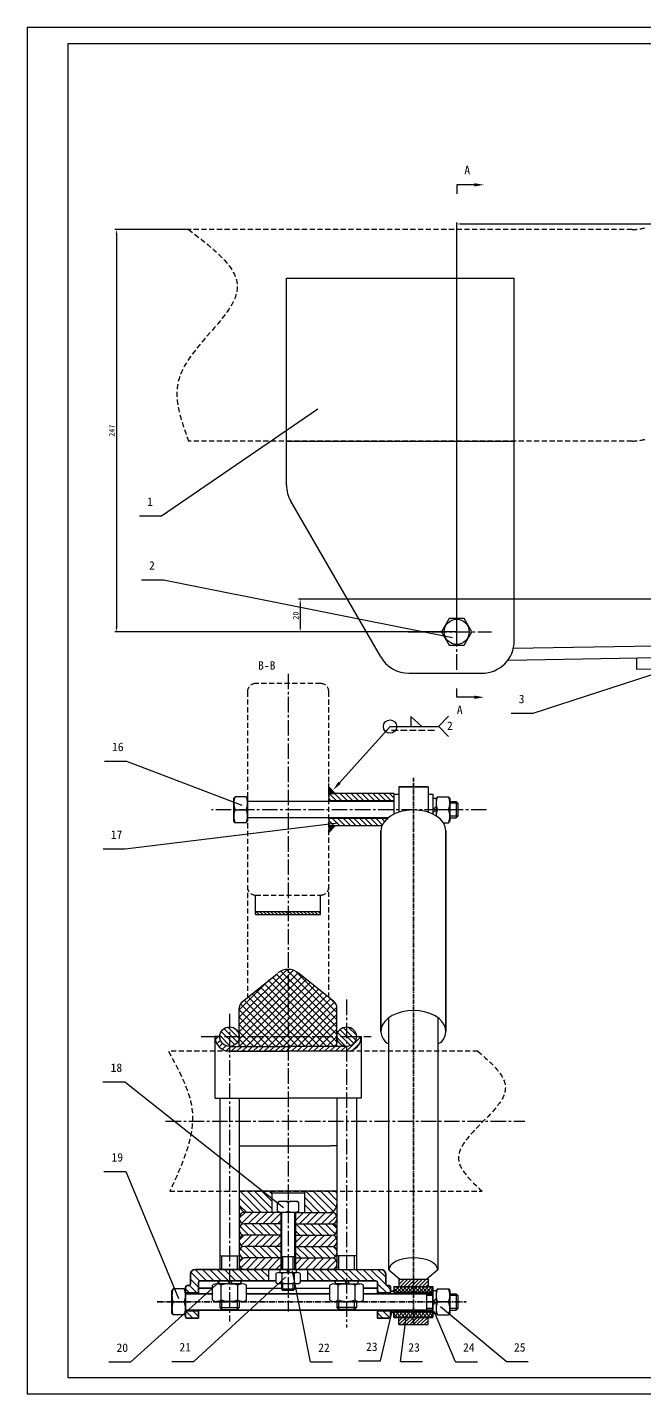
# Model space of a CAD drawing. Header units: millimetres. Extents: x -4667 to 8941, y -1665 to 5310.
# Drawn here: x -2285 to -1904, y 4209 to 5050 of the extents above; entities that cross this region are included whole.
import ezdxf

# ---------------------------------------------------------------- set-up
doc = ezdxf.new("R2010")
doc.units = ezdxf.units.MM
doc.linetypes.add('CENTER2', pattern=[28.575, 19.05, -3.175, 3.175, -3.175])
doc.linetypes.add('DASHED2', pattern=[9.525, 6.35, -3.175])
for name, color, linetype in [('尺寸', 4, 'CONTINUOUS'), ('点划线', 6, 'CENTER2'), ('细实线', 3, 'CONTINUOUS'), ('虚线', 4, 'DASHED2')]:
    doc.layers.add(name, color=color, linetype=linetype)
doc.layers.add('粗实线', color=2, linetype='CONTINUOUS', lineweight=30)
doc.styles.get("Standard").update_dxf_attribs({"font": '', "height": 3.5})
doc.styles.get('Standard').set_extended_font_data('SimSun')
doc.dimstyles.new('无偏差$0', dxfattribs={"dimtxt": 3.5, "dimasz": 2.5, "dimexe": 1, "dimexo": 0, "dimgap": 1, "dimtad": 1, "dimtoh": 1, "dimdec": 0, "dimzin": 0, "dimdsep": 46, "dimtxsty": 'Standard', "dimcen": 2.5, "dimclrd": 256, "dimadec": 0, "dimazin": 0, "dimtfac": 1, "dimtdec": 0, "dimtofl": 0, "dimtmove": 0, "dimatfit": 3, "dimfxl": 1, "dimtolj": 1, "dimtzin": 0, "dimarcsym": 0})

# ---------------------------------------------------------------- blocks, each defined once
blk = doc.blocks.new('*D158')
at = {"layer": '尺寸', "color": 0, "lineweight": -2, "ltscale": 0.5}
for p, q in [((-2185.27, 4925.53), (-2230.69, 4925.53)), ((-2050.05, 4677.87), (-2230.69, 4677.87))]:
    blk.add_line(p, q, dxfattribs=at)
at = {"layer": '尺寸', "lineweight": -2, "ltscale": 0.5}
blk.add_line((-2229.69, 4923.03), (-2229.69, 4680.37), dxfattribs=at)
at = {"layer": '尺寸', "ltscale": 0.5}
for points in [[(-2230.1, 4923.03), (-2229.27, 4923.03), (-2229.69, 4925.53)], [(-2230.1, 4680.37), (-2229.27, 4680.37), (-2229.69, 4677.87)]]:
    blk.add_solid(points, dxfattribs=at)
at = {"layer": '尺寸', "color": 0, "ltscale": 0.5, "insert": (-2232.44, 4801.7), "char_height": 3.5, "attachment_point": 5, "rotation": 90}
blk.add_mtext('\\A1;247', dxfattribs=at)
blk = doc.blocks.new('*D159')
at = {"layer": '尺寸', "color": 0, "lineweight": -2, "ltscale": 0.5}
for p, q in [((-818.28, 4697.91), (-2117.49, 4697.91)), ((-2020.18, 4677.87), (-2117.49, 4677.87))]:
    blk.add_line(p, q, dxfattribs=at)
at = {"layer": '尺寸', "lineweight": -2, "ltscale": 0.5}
blk.add_line((-2116.49, 4695.41), (-2116.49, 4680.37), dxfattribs=at)
at = {"layer": '尺寸', "ltscale": 0.5}
for points in [[(-2116.91, 4695.41), (-2116.07, 4695.41), (-2116.49, 4697.91)], [(-2116.91, 4680.37), (-2116.07, 4680.37), (-2116.49, 4677.87)]]:
    blk.add_solid(points, dxfattribs=at)
at = {"layer": '尺寸', "color": 0, "ltscale": 0.5, "insert": (-2119.24, 4687.89), "char_height": 3.5, "attachment_point": 5, "rotation": 90}
blk.add_mtext('\\A1;20', dxfattribs=at)
blk = doc.blocks.new('*D160')
at = {"layer": '尺寸', "color": 0, "lineweight": -2, "ltscale": 0.5}
for p, q in [((-2020.18, 4677.87), (-2020.18, 4929.94)), ((-818.32, 4697.91), (-818.32, 4929.94))]:
    blk.add_line(p, q, dxfattribs=at)
at = {"layer": '尺寸', "lineweight": -2, "ltscale": 0.5}
blk.add_line((-2017.68, 4928.94), (-820.82, 4928.94), dxfattribs=at)
at = {"layer": '尺寸', "ltscale": 0.5}
for points in [[(-2017.68, 4929.35), (-2017.68, 4928.52), (-2020.18, 4928.94)], [(-820.82, 4929.35), (-820.82, 4928.52), (-818.32, 4928.94)]]:
    blk.add_solid(points, dxfattribs=at)
at = {"layer": '尺寸', "color": 0, "ltscale": 0.5, "insert": (-1462.32, 4931.69), "char_height": 3.5, "attachment_point": 5}
blk.add_mtext('\\A1;1200', dxfattribs=at)

msp = doc.modelspace()

# ---------------------------------------------------------------- hatches: boundary and pattern name
at = {"layer": '粗实线', "ltscale": 0.5}
for points in [[(-2098.93, 4582.43), (-2098.93, 4578.43), (-2094.93, 4578.43)], [(-2094.93, 4558.4), (-2098.93, 4558.4), (-2098.93, 4554.39)]]:
    msp.add_hatch(color=256, dxfattribs=at).paths.add_polyline_path(points)
at = {"layer": '细实线', "ltscale": 0.5}
h = msp.add_hatch(dxfattribs=at)
h.set_pattern_fill('ANSI31', color=256, scale=1.001583, style=0)
h.set_pattern_definition([(45, (-2154.0195, 4285.5006), (-2.248618, 2.248618), [])])
h.paths.add_polyline_path([(-2034.35, 4851.7, 0.414214), (-2037.35, 4854.7), (-2064.4, 4854.7), (-2064.4, 4847.69), (-2037.35, 4847.69, 0.414214), (-2034.35, 4850.7)], flags=17)
h.paths.add_polyline_path([(-2064.4, 4854.7), (-2091.44, 4854.7, 0.414214), (-2094.44, 4851.7), (-2094.44, 4850.7, 0.414214), (-2091.44, 4847.69), (-2064.4, 4847.69)], flags=17)
h.paths.add_polyline_path([(-2064.4, 4881.75), (-2091.44, 4881.75, 0.414214), (-2094.44, 4878.74), (-2094.44, 4877.74, 0.414214), (-2091.44, 4874.74), (-2064.4, 4874.74)], flags=17)
h.paths.add_polyline_path([(-2034.35, 4877.74), (-2034.35, 4878.74, 0.414214), (-2037.35, 4881.75), (-2064.4, 4881.75), (-2064.4, 4874.74), (-2037.35, 4874.74, 0.414214)], flags=17)
h.paths.add_polyline_path([(-2037.35, 4874.74, 0.414214), (-2034.35, 4877.74), (-2034.35, 4878.74, 0.414214), (-2037.35, 4881.75), (-2064.4, 4881.75), (-2064.4, 4874.74)])
h.paths.add_polyline_path([(-2064.4, 4874.74), (-2064.4, 4881.75), (-2091.44, 4881.75, 0.414214), (-2094.44, 4878.74), (-2094.44, 4877.74, 0.414214), (-2091.44, 4874.74)])
h.paths.add_polyline_path([(-2091.44, 4854.7, 0.414214), (-2094.44, 4851.7), (-2094.44, 4850.7, 0.414214), (-2091.44, 4847.69), (-2064.4, 4847.69), (-2064.4, 4854.7)], flags=17)
h.paths.add_polyline_path([(-2037.35, 4847.69, 0.414214), (-2034.35, 4850.7), (-2034.35, 4851.7, 0.414214), (-2037.35, 4854.7), (-2064.4, 4854.7), (-2064.4, 4847.69)], flags=17)
h.paths.add_polyline_path([(-2128.48, 4313.54), (-2128.48, 4320.56), (-2151.01, 4320.56, 0.414214), (-2154.02, 4317.55), (-2154.02, 4316.55, 0.414214), (-2151.01, 4313.54)])
h.paths.add_polyline_path([(-2096.93, 4313.54, 0.414214), (-2093.92, 4316.55), (-2093.92, 4317.55, 0.414214), (-2096.93, 4320.56), (-2119.46, 4320.56), (-2119.46, 4313.54)])
h.paths.add_polyline_path([(-2151.01, 4306.53, 0.414214), (-2154.02, 4303.53), (-2154.02, 4302.53, 0.414214), (-2151.01, 4299.52), (-2128.48, 4299.52), (-2128.48, 4306.53)])
h.paths.add_polyline_path([(-2096.93, 4299.52, 0.414214), (-2093.92, 4302.53), (-2093.92, 4303.53, 0.414214), (-2096.93, 4306.53), (-2119.46, 4306.53), (-2119.46, 4299.52)])
h.paths.add_polyline_path([(-2128.48, 4285.5), (-2128.48, 4292.51), (-2151.01, 4292.51, 0.414214), (-2154.02, 4289.51), (-2154.02, 4288.51, 0.414214), (-2151.01, 4285.5)])
h.paths.add_polyline_path([(-2096.93, 4285.5, 0.414214), (-2093.92, 4288.51), (-2093.92, 4289.51, 0.414214), (-2096.93, 4292.51), (-2119.46, 4292.51), (-2119.46, 4285.5), (-2118.96, 4285.5)])
h = msp.add_hatch(dxfattribs=at)
h.set_pattern_fill('ANSI31', color=256, scale=0.751187, angle=90, style=0)
h.set_pattern_definition([(135, (-2098.9324, 4558.3952), (-1.68646, -1.68646), [])])
h.paths.add_polyline_path([(-2058.87, 4578.43), (-2098.93, 4578.43), (-2098.93, 4573.92), (-2058.87, 4573.92)])
edge = h.paths.add_edge_path()
edge.add_ellipse((-2046.85, 4555.37), major_axis=(-20.03, 0), ratio=0.642788, start_angle=324.18525, end_angle=346.40079, ccw=False)
edge.add_line((-2063.09, 4562.9), (-2098.93, 4562.9))
edge.add_line((-2098.93, 4562.9), (-2098.93, 4558.9))
edge.add_line((-2098.93, 4558.9), (-2098.93, 4558.4))
edge.add_line((-2098.93, 4558.4), (-2094.93, 4558.4))
edge.add_line((-2094.93, 4558.4), (-2066.32, 4558.4))
h = msp.add_hatch(dxfattribs=at)
h.set_pattern_fill('ANSI31', color=256, scale=0.500792, angle=90, style=0)
h.set_pattern_definition([(135, (-2144.0037, 4503.8124), (-1.12431, -1.12431), [])])
h.paths.add_polyline_path([(-2123.97, 4505.82), (-2144, 4505.82), (-2144, 4503.81), (-2123.97, 4503.81)])
h.paths.add_polyline_path([(-2103.94, 4505.82), (-2123.97, 4505.82), (-2123.97, 4503.81), (-2103.94, 4503.81)])
h = msp.add_hatch(dxfattribs=at)
h.set_pattern_fill('ANSI37', color=256, scale=1.001583, angle=90, style=0)
h.set_pattern_definition([(135, (-2154.0195, 4422.7175), (-2.24862, -2.24862), []), (225, (-2154.0195, 4422.7175), (2.24862, -2.24862), [])])
h.paths.add_polyline_path([(-2123.97, 4428.73), (-2093.92, 4428.73), (-2093.92, 4446.36, 0.226756), (-2095.79, 4450.26), (-2117.68, 4467.93, 0.171363), (-2123.97, 4470.15)])
h.paths.add_polyline_path([(-2123.97, 4470.15, 0.171363), (-2130.26, 4467.93), (-2152.16, 4450.26, 0.226756), (-2154.02, 4446.36), (-2154.02, 4428.73), (-2123.97, 4428.73)])
h.paths.add_polyline_path([(-2123.97, 4422.72), (-2123.97, 4428.73), (-2154.02, 4428.73), (-2154.02, 4422.72)])
h.paths.add_polyline_path([(-2093.92, 4422.72), (-2093.92, 4428.73), (-2123.97, 4428.73), (-2123.97, 4422.72)])
h = msp.add_hatch(dxfattribs=at)
h.set_pattern_fill('ANSI31', color=256, scale=0.751187, angle=90, style=0)
h.set_pattern_definition([(135, (-2166.0385, 4422.7175), (-1.686463, -1.686463), [])])
h.paths.add_polyline_path([(-2160.03, 4434.74, 0.414214), (-2166.04, 4428.73), (-2160.03, 4428.73)])
h.paths.add_polyline_path([(-2154.02, 4428.73, 0.414214), (-2160.03, 4434.74), (-2160.03, 4428.73)])
h.paths.add_polyline_path([(-2154.02, 4428.73), (-2160.03, 4428.73), (-2160.03, 4422.72, 0.414214)])
h.paths.add_polyline_path([(-2160.03, 4428.73), (-2166.04, 4428.73, 0.414214), (-2160.03, 4422.72)])
h.paths.add_polyline_path([(-2087.92, 4434.74, 0.414214), (-2093.92, 4428.73), (-2087.92, 4428.73)])
h.paths.add_polyline_path([(-2081.91, 4428.73, 0.414214), (-2087.92, 4434.74), (-2087.92, 4428.73)])
h.paths.add_polyline_path([(-2087.92, 4422.72, 0.414214), (-2081.91, 4428.73), (-2087.92, 4428.73)])
h.paths.add_polyline_path([(-2087.92, 4422.72), (-2087.92, 4428.73), (-2093.92, 4428.73, 0.414214)])
h = msp.add_hatch(dxfattribs=at)
h.set_pattern_fill('ANSI31', color=256, scale=0.751187, style=0)
h.set_pattern_definition([(45, (-2169.0432, 4419.7127), (-1.686463, 1.686463), [])])
h.paths.add_polyline_path([(-2123.97, 4422.72), (-2160.03, 4422.72), (-2160.03, 4419.71), (-2123.97, 4419.71)])
h.paths.add_polyline_path([(-2087.92, 4422.72), (-2123.97, 4422.72), (-2123.97, 4419.71), (-2087.92, 4419.71)])
h.paths.add_polyline_path([(-2078.9, 4428.73), (-2081.91, 4428.73, -0.414214), (-2087.92, 4422.72), (-2087.92, 4419.71, 0.414214)])
h.paths.add_polyline_path([(-2166.04, 4428.73), (-2169.04, 4428.73, 0.414214), (-2160.03, 4419.71), (-2160.03, 4422.72, -0.414214)])
h = msp.add_hatch(dxfattribs=at)
h.set_pattern_fill('ANSI31', color=256, scale=1.001583, angle=90, style=0)
h.set_pattern_definition([(135, (-2154.0195, 4320.556), (-2.24862, -2.24862), [])])
h.paths.add_polyline_path([(-2133.99, 4320.56), (-2133.99, 4333.58), (-2154.02, 4333.58), (-2154.02, 4325.56, 0.414214), (-2149.01, 4320.56)])
h.paths.add_polyline_path([(-2098.93, 4320.56, 0.414214), (-2093.92, 4325.56), (-2093.92, 4333.58), (-2113.96, 4333.58), (-2113.96, 4320.56)])
h = msp.add_hatch(dxfattribs=at)
h.set_pattern_fill('ANSI31', color=256, scale=1.001583, angle=90, style=0)
h.set_pattern_definition([(135, (-2187.0717, 4255.453), (-2.24862, -2.24862), [])])
h.paths.add_polyline_path([(-2135.99, 4285.5), (-2160.03, 4285.5), (-2160.03, 4278.49), (-2153.52, 4278.49), (-2135.99, 4278.49)])
h.paths.add_polyline_path([(-2160.03, 4285.5), (-2181.06, 4285.5, 0.414214), (-2184.07, 4282.5), (-2184.07, 4276.49, -0.414214), (-2185.07, 4275.48), (-2186.07, 4275.48, 0.414214), (-2187.07, 4274.48), (-2187.07, 4270.98), (-2179.06, 4270.98), (-2179.06, 4277.49, -0.414214), (-2178.06, 4278.49), (-2160.03, 4278.49)])
h.paths.add_polyline_path([(-2179.06, 4259.96), (-2187.07, 4259.96), (-2187.07, 4258.38), (-2187.07, 4256.45, 0.414214), (-2186.07, 4255.45), (-2179.06, 4255.45)])
h.paths.add_polyline_path([(-2087.92, 4285.5), (-2111.95, 4285.5), (-2111.95, 4278.49), (-2087.92, 4278.49)])
h.paths.add_polyline_path([(-2063.88, 4282.5, 0.414214), (-2066.88, 4285.5), (-2087.92, 4285.5), (-2087.92, 4278.49), (-2069.89, 4278.49, -0.414214), (-2068.88, 4277.49), (-2068.88, 4270.98), (-2060.87, 4270.98), (-2060.87, 4274.48, 0.414214), (-2061.87, 4275.48), (-2062.88, 4275.48, -0.414214), (-2063.88, 4276.49)])
h.paths.add_polyline_path([(-2060.87, 4259.96), (-2068.88, 4259.96), (-2068.88, 4255.45), (-2063.88, 4255.45), (-2061.87, 4255.45, 0.414214), (-2060.87, 4256.45)])
h.paths.add_polyline_path([(-2093.92, 4295.52), (-2093.92, 4296.52, 0.414214), (-2096.93, 4299.52), (-2119.46, 4299.52), (-2119.46, 4292.51), (-2096.93, 4292.51, 0.414214)])
h.paths.add_polyline_path([(-2128.48, 4299.52), (-2151.01, 4299.52, 0.414214), (-2154.02, 4296.52), (-2154.02, 4295.52, 0.414214), (-2151.01, 4292.51), (-2128.48, 4292.51)])
h.paths.add_polyline_path([(-2128.48, 4313.54), (-2151.01, 4313.54, 0.414214), (-2154.02, 4310.54), (-2154.02, 4309.54, 0.414214), (-2151.01, 4306.53), (-2128.48, 4306.53)])
h.paths.add_polyline_path([(-2093.92, 4309.54), (-2093.92, 4310.54, 0.414214), (-2096.93, 4313.54), (-2119.46, 4313.54), (-2119.46, 4306.53), (-2096.93, 4306.53, 0.414214)])
h = msp.add_hatch(dxfattribs=at)
h.set_pattern_fill('ANSI37', color=256, scale=0.500792, style=0)
h.set_pattern_definition([(45, (-2058.8691, 4255.9539), (-1.12431, 1.12431), []), (135, (-2058.8691, 4255.9539), (-1.12431, -1.12431), [])])
h.paths.add_polyline_path([(-2046.85, 4274.98), (-2058.87, 4274.98), (-2058.87, 4271.48), (-2046.85, 4271.48)])
h.paths.add_polyline_path([(-2034.83, 4274.98), (-2046.85, 4274.98), (-2046.85, 4271.48), (-2034.83, 4271.48), (-2034.83, 4272.48)])
h.paths.add_polyline_path([(-2034.83, 4259.46), (-2046.85, 4259.46), (-2046.85, 4255.95), (-2034.83, 4255.95)])
h.paths.add_polyline_path([(-2046.85, 4259.46), (-2058.87, 4259.46), (-2058.87, 4255.95), (-2046.85, 4255.95)])
h = msp.add_hatch(dxfattribs=at)
h.set_pattern_fill('ANSI31', color=256, scale=0.500792, style=0)
h.set_pattern_definition([(45, (-2055.8644, 4251.4468), (-1.12431, 1.12431), [])])
h.paths.add_polyline_path([(-2046.85, 4279.49), (-2046.85, 4274.98), (-2037.84, 4274.98), (-2037.84, 4279.49)])
h.paths.add_polyline_path([(-2037.84, 4251.45), (-2037.84, 4255.95), (-2055.86, 4255.95), (-2055.86, 4251.45)])
h.paths.add_polyline_path([(-2046.85, 4274.98), (-2046.85, 4279.49), (-2055.86, 4279.49), (-2055.86, 4274.98)])

# ---------------------------------------------------------------- linework, layer by layer
at = {"layer": '尺寸', "ltscale": 0.5}
for p, q in [((-2048.41, 4625.69), (-2048.41, 4619.62)), ((-2041.63, 4619.62), (-2048.41, 4625.69)), ((-2060.32, 4617.31), (-2056.2, 4617.31)), ((-2054.82, 4617.31), (-2050.7, 4617.31)), ((-2049.18, 4617.31), (-2045.06, 4617.31)), ((-2048.41, 4619.62), (-2041.63, 4619.62)), ((-2043.62, 4617.31), (-2039.5, 4617.31)), ((-2037.94, 4617.31), (-2033.82, 4617.31))]:
    msp.add_line(p, q, dxfattribs=at)
msp.add_circle((-2061.22, 4619.58), 4.11, dxfattribs=at)
at = {"layer": '点划线', "ltscale": 0.5}
for p, q in [((-2020.18, 4654.56), (-2020.18, 4697.91)), ((-2050.05, 4677.87), (-1998.79, 4677.87)), ((-2123.97, 4652.11), (-2123.97, 4259.62)), ((-2001.84, 4568.41), (-2171.13, 4568.41)), ((-2087.92, 4451.53), (-2087.92, 4249.75)), ((-2160.03, 4442.84), (-2160.03, 4253.3)), ((-2177.39, 4428.73), (-2072.91, 4428.73)), ((-2199.36, 4376.64), (-1978.25, 4376.64))]:
    msp.add_line(p, q, dxfattribs=at)
at = {"layer": '点划线', "lineweight": 35, "ltscale": 0.1375}
msp.add_line((-2046.85, 4252.16), (-2046.85, 4587.98), dxfattribs=at)
at = {"layer": '点划线', "lineweight": 35, "ltscale": 0.2}
msp.add_line((-2204.48, 4265.47), (-2014.44, 4265.47), dxfattribs=at)
at = {"layer": '粗实线'}
for p, q in [((-2259.51, 5039.97), (-528.51, 5039.97)), ((-2259.51, 5039.97), (-2259.51, 4218.97)), ((-2034.83, 4575.42), (-2032.83, 4575.42)), ((-2024.46, 4573.42), (-2020.41, 4573.42)), ((-2020.41, 4573.42), (-2019.41, 4572.42)), ((-2020.41, 4573.42), (-2020.41, 4563.4)), ((-2019.41, 4572.42), (-2019.41, 4564.4)), ((-2024.46, 4563.4), (-2020.41, 4563.4)), ((-2019.41, 4564.4), (-2020.41, 4563.4)), ((-2127.98, 4320.56), (-2127.98, 4285.5)), ((-2119.97, 4320.56), (-2119.97, 4285.5)), ((-2166.04, 4293.71), (-2154.02, 4293.71)), ((-2119.97, 4293.23), (-2127.98, 4293.23)), ((-2081.91, 4293.71), (-2093.92, 4293.71)), ((-2127.98, 4276.69), (-2127.98, 4273.2)), ((-2127.18, 4272.4), (-2127.98, 4273.2)), ((-2119.97, 4273.2), (-2127.98, 4273.2)), ((-2120.77, 4272.4), (-2127.18, 4272.4)), ((-2119.97, 4273.2), (-2120.77, 4272.4)), ((-2119.97, 4276.69), (-2119.97, 4273.2)), ((-2034.83, 4272.48), (-2032.83, 4272.48)), ((-2166.04, 4265.77), (-2166.04, 4261.97)), ((-2154.02, 4265.77), (-2154.02, 4261.97)), ((-2093.92, 4265.77), (-2093.92, 4261.97)), ((-2081.91, 4265.77), (-2081.91, 4261.97)), ((-2038.84, 4270.48), (-2038.84, 4260.46)), ((-2024.46, 4270.48), (-2020.41, 4270.48)), ((-2020.41, 4270.48), (-2019.41, 4269.48)), ((-2020.41, 4270.48), (-2020.41, 4260.46)), ((-2019.41, 4269.48), (-2019.41, 4261.46)), ((-2166.04, 4261.97), (-2164.84, 4260.77)), ((-2166.04, 4261.97), (-2154.02, 4261.97)), ((-2164.84, 4260.77), (-2155.22, 4260.77)), ((-2155.22, 4260.77), (-2154.02, 4261.97)), ((-2092.72, 4260.77), (-2093.92, 4261.97)), ((-2081.91, 4261.97), (-2093.92, 4261.97)), ((-2083.11, 4260.77), (-2092.72, 4260.77)), ((-2081.91, 4261.97), (-2083.11, 4260.77)), ((-2034.83, 4258.46), (-2032.83, 4258.46)), ((-2024.46, 4260.46), (-2020.41, 4260.46)), ((-2019.41, 4261.46), (-2020.41, 4260.46)), ((-2259.51, 4218.97), (-528.51, 4218.97))]:
    msp.add_line(p, q, dxfattribs=at)
at = {"layer": '粗实线', "ltscale": 0.5}
for p, q in [((-2020.18, 4953.02), (-2020.18, 4947.54)), ((-2124.94, 4783.3), (-2124.94, 4895.48)), ((-2124.94, 4895.48), (-1984.72, 4895.48)), ((-1984.72, 4784.34), (-1984.72, 4895.48)), ((-2124.94, 4795.32), (-1984.72, 4795.32)), ((-2124.94, 4768.24), (-2124.94, 4783.3)), ((-1984.72, 4672.43), (-1984.72, 4784.34)), ((-2066.94, 4662.41), (-2122.26, 4758.23)), ((-1769.46, 4671.35), (-1985.72, 4667.6)), ((-1988.33, 4660.54), (-1769.34, 4664.34)), ((-1909.54, 4661.91), (-1909.42, 4654.9)), ((-2049.59, 4652.4), (-2004.75, 4652.4)), ((-1909.42, 4654.9), (-1769.22, 4657.33)), ((-2020.18, 4637.62), (-2020.18, 4643.1)), ((-2156.62, 4576.42), (-2157.42, 4575.5)), ((-2157.42, 4561.32), (-2157.42, 4575.5)), ((-2149.81, 4576.42), (-2156.62, 4576.42)), ((-2149.81, 4576.42), (-2149.01, 4575.5)), ((-2149.01, 4561.32), (-2149.01, 4575.5)), ((-2098.93, 4578.43), (-2098.93, 4582.43)), ((-2094.93, 4578.43), (-2098.93, 4582.43)), ((-2058.87, 4578.43), (-2098.93, 4578.43)), ((-2098.93, 4578.43), (-2094.93, 4578.43)), ((-2098.93, 4577.93), (-2098.93, 4573.42)), ((-2058.87, 4578.43), (-2058.87, 4565.67)), ((-2058.87, 4577.93), (-2055.86, 4577.93)), ((-2037.84, 4582.43), (-2055.86, 4582.43)), ((-2055.86, 4582.43), (-2037.84, 4582.43)), ((-2055.86, 4582.43), (-2055.86, 4566.87)), ((-2037.84, 4582.43), (-2037.84, 4566.87)), ((-2037.84, 4577.93), (-2034.83, 4577.93)), ((-2034.83, 4577.93), (-2034.83, 4565.67)), ((-2032.03, 4576.42), (-2032.83, 4575.5)), ((-2032.83, 4575.5), (-2032.83, 4564.56)), ((-2032.03, 4576.42), (-2025.22, 4576.42)), ((-2025.22, 4576.42), (-2024.41, 4575.5)), ((-2024.41, 4575.5), (-2024.41, 4561.32)), ((-2156.62, 4568.41), (-2149.81, 4568.41)), ((-2149.01, 4562.4), (-2149.01, 4574.42)), ((-2058.87, 4573.42), (-2149.01, 4573.42)), ((-2058.87, 4573.92), (-2098.93, 4573.92)), ((-2032.83, 4570.41), (-2034.83, 4568.41)), ((-2032.83, 4568.41), (-2034.83, 4566.41)), ((-2032.83, 4574.42), (-2032.83, 4564.4)), ((-2025.22, 4568.41), (-2032.03, 4568.41)), ((-2156.62, 4560.4), (-2157.42, 4561.32)), ((-2149.81, 4560.4), (-2156.62, 4560.4)), ((-2149.81, 4560.4), (-2149.01, 4561.32)), ((-2062.5, 4563.4), (-2149.01, 4563.4)), ((-2098.93, 4563.4), (-2098.93, 4558.9)), ((-2063.09, 4562.9), (-2098.93, 4562.9)), ((-2066.32, 4558.4), (-2098.93, 4558.4)), ((-2098.93, 4558.4), (-2098.93, 4554.39)), ((-2098.93, 4558.4), (-2094.93, 4558.4)), ((-2094.93, 4558.4), (-2098.93, 4554.39)), ((-2028.41, 4560.4), (-2025.22, 4560.4)), ((-2025.22, 4560.4), (-2024.41, 4561.32)), ((-2144, 4503.81), (-2144, 4515.83)), ((-2103.94, 4503.81), (-2103.94, 4515.83)), ((-2144, 4505.82), (-2103.94, 4505.82)), ((-2144, 4503.81), (-2103.94, 4503.81)), ((-2152.24, 4450.19), (-2130.55, 4467.68)), ((-2095.79, 4450.26), (-2117.68, 4467.93)), ((-2154.02, 4422.72), (-2154.02, 4446.36)), ((-2093.92, 4422.72), (-2093.92, 4446.36)), ((-2061.87, 4285.2), (-2061.87, 4440.42)), ((-2031.83, 4440.42), (-2031.83, 4285.2)), ((-2169.04, 4428.73), (-2169.04, 4390.76)), ((-2166.04, 4428.73), (-2169.04, 4428.73)), ((-2081.91, 4428.73), (-2078.9, 4428.73)), ((-2078.9, 4428.73), (-2078.9, 4390.76)), ((-2160.03, 4422.72), (-2123.97, 4422.72)), ((-2160.03, 4419.71), (-2123.97, 4419.71)), ((-2087.92, 4422.72), (-2123.97, 4422.72)), ((-2087.92, 4419.71), (-2123.97, 4419.71)), ((-2169.04, 4390.76), (-2123.97, 4390.76)), ((-2166.04, 4390.76), (-2166.04, 4285.5)), ((-2154.02, 4390.76), (-2154.02, 4285.5)), ((-2078.9, 4390.76), (-2123.97, 4390.76)), ((-2093.92, 4390.76), (-2093.92, 4285.5)), ((-2081.91, 4390.76), (-2081.91, 4285.5)), ((-2154.02, 4361.62), (-2097.93, 4361.62)), ((-2093.92, 4361.62), (-2097.93, 4361.62)), ((-2093.92, 4333.58), (-2154.02, 4333.58)), ((-2133.99, 4332.57), (-2134.99, 4333.58)), ((-2133.99, 4332.57), (-2133.99, 4320.56)), ((-2133.99, 4332.57), (-2113.96, 4332.57)), ((-2113.96, 4332.57), (-2112.95, 4333.58)), ((-2113.96, 4332.57), (-2113.96, 4320.56)), ((-2130.48, 4326.68), (-2129.73, 4327.33)), ((-2130.48, 4321.21), (-2130.48, 4326.68)), ((-2118.21, 4327.33), (-2129.73, 4327.33)), ((-2123.97, 4326.68), (-2123.97, 4321.21)), ((-2118.21, 4327.33), (-2117.46, 4326.68)), ((-2117.46, 4321.21), (-2117.46, 4326.68)), ((-2154.02, 4320.56), (-2154.02, 4313.54)), ((-2154.02, 4317.55), (-2154.02, 4316.55)), ((-2127.98, 4320.56), (-2151.01, 4320.56)), ((-2130.48, 4321.21), (-2129.73, 4320.56)), ((-2118.21, 4320.56), (-2129.73, 4320.56)), ((-2128.48, 4320.56), (-2128.48, 4285.5)), ((-2119.97, 4320.56), (-2096.93, 4320.56)), ((-2119.46, 4320.56), (-2119.46, 4285.5)), ((-2118.21, 4320.56), (-2117.46, 4321.21)), ((-2093.92, 4317.55), (-2093.92, 4316.55)), ((-2154.02, 4313.54), (-2154.02, 4306.53)), ((-2154.02, 4310.54), (-2154.02, 4309.54)), ((-2154.02, 4306.53), (-2154.02, 4299.52)), ((-2127.98, 4313.54), (-2151.01, 4313.54)), ((-2127.98, 4306.53), (-2151.01, 4306.53)), ((-2119.97, 4313.54), (-2096.93, 4313.54)), ((-2119.97, 4306.53), (-2096.93, 4306.53)), ((-2093.92, 4310.54), (-2093.92, 4309.54)), ((-2154.02, 4303.53), (-2154.02, 4302.53)), ((-2154.02, 4299.52), (-2154.02, 4292.51)), ((-2127.98, 4299.52), (-2151.01, 4299.52)), ((-2119.97, 4299.52), (-2096.93, 4299.52)), ((-2093.92, 4303.53), (-2093.92, 4302.53)), ((-2154.02, 4296.52), (-2154.02, 4295.52)), ((-2154.02, 4292.51), (-2154.02, 4285.5)), ((-2127.98, 4292.51), (-2151.01, 4292.51)), ((-2119.97, 4292.51), (-2096.93, 4292.51)), ((-2093.92, 4296.52), (-2093.92, 4295.52)), ((-2093.92, 4289.51), (-2093.92, 4288.51)), ((-2154.02, 4285.5), (-2066.88, 4285.5)), ((-2135.99, 4285.5), (-2135.99, 4278.49)), ((-2131.49, 4282.85), (-2131.49, 4277.34)), ((-2129.61, 4283.5), (-2118.33, 4283.5)), ((-2128.98, 4285.5), (-2118.96, 4285.5)), ((-2128.98, 4285.5), (-2128.98, 4283.5)), ((-2128.98, 4283.5), (-2118.96, 4283.5)), ((-2127.73, 4282.85), (-2127.73, 4277.34)), ((-2126.61, 4283.5), (-2126.61, 4283.5)), ((-2123.97, 4283.5), (-2124.8, 4285.5)), ((-2123.15, 4283.5), (-2123.97, 4285.5)), ((-2120.21, 4282.85), (-2120.21, 4277.34)), ((-2118.96, 4285.5), (-2118.96, 4283.5)), ((-2116.45, 4282.85), (-2116.45, 4277.34)), ((-2111.95, 4285.5), (-2111.95, 4278.49)), ((-2061.87, 4285.2), (-2055.15, 4279.48)), ((-2031.83, 4285.2), (-2038.55, 4279.48)), ((-2194.68, 4273.48), (-2195.49, 4272.56)), ((-2195.49, 4258.38), (-2195.49, 4272.56)), ((-2187.87, 4273.48), (-2194.68, 4273.48)), ((-2187.87, 4273.48), (-2187.07, 4272.56)), ((-2187.07, 4258.38), (-2187.07, 4272.56)), ((-2160.03, 4278.49), (-2171.49, 4278.49)), ((-2170.44, 4266.67), (-2170.44, 4275.69)), ((-2152.22, 4276.59), (-2167.84, 4276.59)), ((-2167.04, 4276.59), (-2167.04, 4278.49)), ((-2160.03, 4276.59), (-2167.04, 4276.59)), ((-2165.23, 4266.67), (-2165.23, 4275.69)), ((-2160.03, 4276.59), (-2160.9, 4278.49)), ((-2160.03, 4276.59), (-2153.02, 4276.59)), ((-2158.41, 4276.63), (-2159.25, 4278.49)), ((-2154.82, 4266.67), (-2154.82, 4275.69)), ((-2153.02, 4277.49), (-2153.02, 4278.49)), ((-2153.02, 4278.49), (-2153.02, 4276.6)), ((-2149.62, 4266.67), (-2149.62, 4275.69)), ((-2149.62, 4273.91), (-2127.98, 4273.91)), ((-2129.61, 4276.69), (-2118.33, 4276.69)), ((-2119.97, 4273.91), (-2098.32, 4273.91)), ((-2098.32, 4266.67), (-2098.32, 4275.69)), ((-2095.72, 4276.59), (-2080.11, 4276.59)), ((-2094.93, 4277.49), (-2094.93, 4278.49)), ((-2094.93, 4278.49), (-2094.93, 4276.6)), ((-2087.92, 4276.59), (-2094.93, 4276.59)), ((-2093.12, 4266.67), (-2093.12, 4275.69)), ((-2087.92, 4276.59), (-2088.92, 4278.49)), ((-2087.92, 4278.49), (-2076.45, 4278.49)), ((-2087.92, 4276.59), (-2080.9, 4276.59)), ((-2086.22, 4276.59), (-2087.15, 4278.49)), ((-2082.71, 4266.67), (-2082.71, 4275.69)), ((-2080.9, 4276.59), (-2080.9, 4278.49)), ((-2077.51, 4266.67), (-2077.51, 4275.69)), ((-2058.87, 4274.98), (-2034.83, 4274.98)), ((-2058.87, 4274.98), (-2058.87, 4270.48)), ((-2055.86, 4279.49), (-2037.84, 4279.49)), ((-2055.86, 4279.49), (-2055.86, 4274.98)), ((-2037.84, 4279.49), (-2037.84, 4274.98)), ((-2034.83, 4272.48), (-2034.83, 4258.46)), ((-2032.03, 4273.48), (-2032.83, 4272.56)), ((-2032.83, 4272.56), (-2032.83, 4258.38)), ((-2032.03, 4273.48), (-2025.22, 4273.48)), ((-2025.22, 4273.48), (-2024.41, 4272.56)), ((-2024.41, 4272.56), (-2024.41, 4258.38)), ((-2194.68, 4265.47), (-2187.87, 4265.47)), ((-2187.07, 4259.46), (-2187.07, 4271.48)), ((-2152.22, 4265.77), (-2167.84, 4265.77)), ((-2095.72, 4265.77), (-2080.11, 4265.77)), ((-2058.87, 4270.48), (-2060.87, 4270.48)), ((-2058.87, 4271.48), (-2034.83, 4271.48)), ((-2032.83, 4267.47), (-2034.83, 4265.47)), ((-2032.83, 4265.47), (-2034.83, 4263.47)), ((-2032.83, 4271.48), (-2032.83, 4259.46)), ((-2025.22, 4265.47), (-2032.03, 4265.47)), ((-2194.68, 4257.46), (-2195.49, 4258.38)), ((-2187.87, 4257.46), (-2194.68, 4257.46)), ((-2187.87, 4257.46), (-2187.07, 4258.38)), ((-2058.87, 4260.46), (-2060.87, 4260.46)), ((-2058.87, 4255.95), (-2058.87, 4260.46)), ((-2058.87, 4259.46), (-2034.83, 4259.46)), ((-2058.87, 4255.95), (-2034.83, 4255.95)), ((-2055.86, 4251.45), (-2055.86, 4255.95)), ((-2037.84, 4251.45), (-2037.84, 4255.95)), ((-2032.03, 4257.46), (-2032.83, 4258.38)), ((-2032.03, 4257.46), (-2025.22, 4257.46)), ((-2025.22, 4257.46), (-2024.41, 4258.38)), ((-2055.86, 4251.45), (-2037.84, 4251.45))]:
    msp.add_line(p, q, dxfattribs=at)
at = {"layer": '粗实线', "lineweight": 35, "ltscale": 0.0875}
for p, q in [((-2149.01, 4575.5), (-2149.01, 4573.92)), ((-2149.01, 4562.9), (-2149.01, 4561.32)), ((-2187.07, 4274.48), (-2187.07, 4270.98)), ((-2060.87, 4274.48), (-2060.87, 4270.98)), ((-2187.07, 4259.96), (-2187.07, 4256.45)), ((-2060.87, 4259.96), (-2060.87, 4256.45))]:
    msp.add_line(p, q, dxfattribs=at)
at = {"layer": '粗实线', "lineweight": 35, "ltscale": 0.1375}
for p, q in [((-2149.01, 4568.41), (-2149.01, 4573.92)), ((-2149.01, 4562.9), (-2149.01, 4568.41)), ((-2066.88, 4431.96), (-2066.88, 4555.37)), ((-2026.82, 4431.96), (-2026.82, 4555.37)), ((-2034.83, 4260.46), (-2034.83, 4274.98)), ((-2187.07, 4265.47), (-2187.07, 4270.98)), ((-2187.07, 4259.96), (-2187.07, 4265.47)), ((-2179.06, 4270.48), (-2179.06, 4270.98)), ((-2068.88, 4270.48), (-2068.88, 4270.98)), ((-2060.87, 4270.48), (-2060.87, 4270.98)), ((-2068.88, 4259.96), (-2068.88, 4260.46)), ((-2060.87, 4259.96), (-2060.87, 4260.46)), ((-2034.83, 4255.95), (-2034.83, 4260.46))]:
    msp.add_line(p, q, dxfattribs=at)
at = {"layer": '粗实线', "lineweight": 35, "ltscale": 0.15}
for p, q in [((-2184.07, 4282.5), (-2184.07, 4276.49)), ((-2063.88, 4282.5), (-2063.88, 4276.49))]:
    msp.add_line(p, q, dxfattribs=at)
at = {"layer": '粗实线', "lineweight": 35}
for p, q in [((-2096.93, 4285.5), (-2181.06, 4285.5)), ((-2170.44, 4273.91), (-2179.06, 4273.91)), ((-2178.06, 4278.49), (-2131.49, 4278.49)), ((-2116.45, 4278.49), (-2069.89, 4278.49)), ((-2077.51, 4273.91), (-2068.88, 4273.91))]:
    msp.add_line(p, q, dxfattribs=at)
at = {"layer": '粗实线', "lineweight": 35, "ltscale": 0.025}
for p, q in [((-2186.07, 4275.48), (-2185.07, 4275.48)), ((-2062.88, 4275.48), (-2061.87, 4275.48))]:
    msp.add_line(p, q, dxfattribs=at)
at = {"layer": '粗实线', "lineweight": 35, "ltscale": 0.1875}
for p, q in [((-2179.06, 4277.49), (-2179.06, 4270.98)), ((-2068.88, 4277.49), (-2068.88, 4270.98))]:
    msp.add_line(p, q, dxfattribs=at)
at = {"layer": '粗实线', "lineweight": 35, "ltscale": 0.1625}
for p, q in [((-2166.54, 4278.49), (-2160.03, 4278.49)), ((-2160.03, 4278.49), (-2153.52, 4278.49)), ((-2087.92, 4278.49), (-2094.43, 4278.49)), ((-2081.4, 4278.49), (-2087.92, 4278.49))]:
    msp.add_line(p, q, dxfattribs=at)
at = {"layer": '粗实线', "lineweight": 35, "ltscale": 0.2}
for p, q in [((-2187.07, 4270.98), (-2179.06, 4270.98)), ((-2187.07, 4270.48), (-2170.44, 4270.48)), ((-2149.62, 4270.48), (-2098.32, 4270.48)), ((-2077.51, 4270.48), (-2034.83, 4270.48)), ((-2068.88, 4270.98), (-2060.87, 4270.98)), ((-2060.87, 4271.98), (-2058.87, 4271.98)), ((-2187.07, 4260.46), (-2034.83, 4260.46)), ((-2187.07, 4259.96), (-2179.06, 4259.96)), ((-2068.88, 4259.96), (-2060.87, 4259.96)), ((-2060.87, 4258.96), (-2058.87, 4258.96))]:
    msp.add_line(p, q, dxfattribs=at)
at = {"layer": '粗实线', "lineweight": 35, "ltscale": 0.1125}
for p, q in [((-2179.06, 4260.46), (-2179.06, 4255.45)), ((-2068.88, 4259.96), (-2068.88, 4255.45))]:
    msp.add_line(p, q, dxfattribs=at)
at = {"layer": '粗实线', "lineweight": 35, "ltscale": 0.05}
for p, q in [((-2186.07, 4255.45), (-2179.06, 4255.45)), ((-2063.88, 4255.45), (-2061.87, 4255.45))]:
    msp.add_line(p, q, dxfattribs=at)
at = {"layer": '粗实线', "lineweight": 35, "ltscale": 0.125}
msp.add_line((-2068.88, 4255.45), (-2063.88, 4255.45), dxfattribs=at)
at = {"layer": '粗实线', "ltscale": 0.5}
msp.add_lwpolyline([(-2015.48, 4669.74), (-2010.78, 4677.87), (-2015.48, 4686.01), (-2024.88, 4686.01), (-2029.57, 4677.87), (-2024.88, 4669.74)], close=True, dxfattribs=at)
for centre, radius in [((-2020.18, 4677.87), 7.73), ((-2160.03, 4428.73), 6.01), ((-2087.92, 4428.73), 6.01)]:
    msp.add_circle(centre, radius, dxfattribs=at)
for centre, radius, start, end in [((-2104.91, 4768.24), 20.03, 180, 210), ((-2004.75, 4672.43), 20.03, 270, 0), ((-2049.59, 4672.43), 20.03, 210, 270), ((-2147.01, 4572.42), 10.42, 157.38014, 202.61986), ((-2159.43, 4572.42), 10.42, 337.38014, 22.61986), ((-2022.41, 4572.42), 10.42, 157.38014, 202.61986), ((-2034.83, 4572.42), 10.42, 337.38014, 22.61986), ((-2147.01, 4564.4), 10.42, 157.38014, 202.61986), ((-2159.43, 4564.4), 10.42, 337.38014, 22.61986), ((-2022.41, 4564.4), 10.42, 157.38014, 180), ((-2034.83, 4564.4), 10.42, 337.38014, 22.61986), ((-2123.97, 4460.13), 10.02, 51.10435, 128.89565), ((-2149.01, 4446.36), 5.01, 128.89565, 180), ((-2098.93, 4446.36), 5.01, 0, 51.10435), ((-2160.03, 4428.73), 9.01, 180, 270), ((-2087.92, 4428.73), 9.01, 270, 0), ((-2149.01, 4325.56), 5.01, 180, 270), ((-2127.23, 4318.86), 8.46, 67.38014, 112.61986), ((-2120.72, 4318.86), 8.46, 67.38014, 112.61986), ((-2098.93, 4325.56), 5.01, 270, 0), ((-2151.01, 4317.55), 3, 90, 180), ((-2151.01, 4316.55), 3, 180, 270), ((-2127.23, 4329.02), 8.46, 247.38014, 292.61986), ((-2120.72, 4329.02), 8.46, 247.38014, 292.61986), ((-2096.93, 4317.55), 3, 0, 90), ((-2096.93, 4316.55), 3, 270, 0), ((-2151.01, 4310.54), 3, 90, 180), ((-2151.01, 4309.54), 3, 180, 270), ((-2151.01, 4303.53), 3, 90, 180), ((-2096.93, 4310.54), 3, 0, 90), ((-2096.93, 4309.54), 3, 270, 0), ((-2096.93, 4303.53), 3, 0, 90), ((-2151.01, 4302.53), 3, 180, 270), ((-2151.01, 4296.52), 3, 90, 180), ((-2096.93, 4302.53), 3, 270, 0), ((-2096.93, 4296.52), 3, 0, 90), ((-2151.01, 4295.52), 3, 180, 270), ((-2151.01, 4289.51), 3, 90, 180), ((-2096.93, 4295.52), 3, 270, 0), ((-2096.93, 4289.51), 3, 0, 90), ((-2151.01, 4288.51), 3, 180, 270), ((-2129.61, 4280.46), 3.04, 51.78679, 128.21321), ((-2123.97, 4272.32), 11.18, 70.34714, 109.65286), ((-2118.33, 4280.46), 3.04, 51.78679, 128.21321), ((-2096.93, 4288.51), 3, 270, 0), ((-2185.07, 4269.48), 10.42, 157.38014, 202.61986), ((-2197.49, 4269.48), 10.42, 337.38014, 22.61986), ((-2167.84, 4272.38), 4.21, 51.78679, 128.21321), ((-2160.03, 4261.12), 15.47, 70.34714, 109.65286), ((-2152.22, 4272.38), 4.21, 51.78679, 128.21321), ((-2129.61, 4279.72), 3.04, 231.78679, 308.21321), ((-2123.97, 4287.86), 11.18, 250.34714, 289.65286), ((-2118.33, 4279.72), 3.04, 231.78679, 308.21321), ((-2095.72, 4272.38), 4.21, 51.78679, 128.21321), ((-2087.92, 4261.12), 15.47, 70.34714, 109.65286), ((-2080.11, 4272.38), 4.21, 51.78679, 128.21321), ((-2022.41, 4269.48), 10.42, 157.38014, 202.61986), ((-2034.83, 4269.48), 10.42, 337.38014, 22.61986), ((-2185.07, 4261.46), 10.42, 157.38014, 202.61986), ((-2197.49, 4261.46), 10.42, 337.38014, 22.61986), ((-2167.84, 4269.98), 4.21, 231.78679, 308.21321), ((-2160.03, 4281.25), 15.47, 250.34714, 289.65286), ((-2152.22, 4269.98), 4.21, 231.78679, 308.21321), ((-2095.72, 4269.98), 4.21, 231.78679, 308.21321), ((-2087.92, 4281.25), 15.47, 250.34714, 289.65286), ((-2080.11, 4269.98), 4.21, 231.78679, 308.21321), ((-2022.41, 4261.46), 10.42, 157.38014, 202.61986), ((-2034.83, 4261.46), 10.42, 337.38014, 22.61986)]:
    msp.add_arc(centre, radius, start, end, dxfattribs=at)
at = {"layer": '粗实线', "lineweight": 35, "ltscale": 0.15}
for centre, radius, start, end in [((-2181.06, 4282.5), 3, 90, 180), ((-2066.88, 4282.5), 3, 0, 90), ((-2185.07, 4276.49), 1, 270, 0)]:
    msp.add_arc(centre, radius, start, end, dxfattribs=at)
at = {"layer": '粗实线', "lineweight": 35, "ltscale": 0.0875}
for centre, start, end in [((-2186.07, 4274.48), 90, 180), ((-2061.87, 4274.48), 0, 90), ((-2186.07, 4256.45), 180, 270), ((-2061.87, 4256.45), 270, 0)]:
    msp.add_arc(centre, 1, start, end, dxfattribs=at)
at = {"layer": '粗实线', "lineweight": 35}
msp.add_arc((-2178.06, 4277.49), 1, 90, 180, dxfattribs=at)
at = {"layer": '粗实线', "lineweight": 35, "ltscale": 0.1875}
msp.add_arc((-2069.89, 4277.49), 1, 0, 90, dxfattribs=at)
at = {"layer": '粗实线', "lineweight": 35, "ltscale": 0.025}
msp.add_arc((-2062.88, 4276.49), 1, 180, 270, dxfattribs=at)
at = {"layer": '粗实线', "ltscale": 0.5}
for centre, major_axis, ratio, start_param, end_param in [((-2046.85, 4555.37), (-20.03, 0), 0.642788, 3.141593, 6.283185), ((-2046.85, 4431.96), (-20.03, 0), 0.638548, 2.586782, 6.837996), ((-2046.85, 4285.2), (-15.02, 0), 0.493562, 3.141593, 6.283185)]:
    msp.add_ellipse(centre, major_axis=major_axis, ratio=ratio, start_param=start_param, end_param=end_param, dxfattribs=at)
for points, start_tangent, end_tangent in [([(-2063.88, 4425.21), (-2061.88, 4424.5)], (0.778929, -0.627112), (0.998347, -0.057475)), ([(-2029.82, 4425.21), (-2031.82, 4424.5)], (-0.778929, -0.627112), (-0.998347, -0.057475))]:
    msp.add_spline(points, degree=3, dxfattribs=dict(at, start_tangent=start_tangent, end_tangent=end_tangent))
at = {"layer": '细实线'}
for p, q in [((-2284.51, 5049.97), (-518.51, 5049.97)), ((-2284.51, 5049.97), (-2284.51, 4208.97)), ((-2284.51, 5049.97), (-2284.51, 4208.97)), ((-2284.51, 5049.97), (-2284.51, 4208.97)), ((-2284.51, 5049.97), (-2284.51, 4208.97)), ((-2284.51, 5049.97), (-2284.51, 4208.97)), ((-2019.41, 4572.42), (-2024.41, 4572.42)), ((-2019.41, 4564.4), (-2024.41, 4564.4)), ((-2164.84, 4285.5), (-2164.84, 4293.71)), ((-2155.22, 4285.5), (-2155.22, 4293.71)), ((-2127.18, 4285.5), (-2127.18, 4293.23)), ((-2120.77, 4285.5), (-2120.77, 4293.23)), ((-2092.72, 4285.5), (-2092.72, 4293.71)), ((-2083.11, 4285.5), (-2083.11, 4293.71)), ((-2127.18, 4272.4), (-2127.18, 4276.69)), ((-2120.77, 4272.4), (-2120.77, 4276.69)), ((-2164.84, 4260.77), (-2164.84, 4265.77)), ((-2155.22, 4260.77), (-2155.22, 4265.77)), ((-2092.72, 4260.77), (-2092.72, 4265.77)), ((-2083.11, 4260.77), (-2083.11, 4265.77)), ((-2034.83, 4269.48), (-2038.84, 4269.48)), ((-2019.41, 4269.48), (-2024.41, 4269.48)), ((-2034.83, 4261.46), (-2038.84, 4261.46)), ((-2019.41, 4261.46), (-2024.41, 4261.46)), ((-2284.51, 4208.97), (-518.51, 4208.97))]:
    msp.add_line(p, q, dxfattribs=at)
at = {"layer": '细实线', "ltscale": 0.5}
for p, q in [((-2201.88, 4749.23), (-2105.59, 4815.05)), ((-2215.45, 4749.23), (-2201.88, 4749.23)), ((-2214.31, 4709.97), (-2200.74, 4709.97)), ((-2200.74, 4709.97), (-2022.69, 4674.35)), ((-1973.15, 4627.76), (-1892.22, 4654.15)), ((-2025.21, 4625.88), (-2031.43, 4619.71)), ((-1986.72, 4627.76), (-1973.15, 4627.76)), ((-2061.22, 4619.58), (-2031.65, 4619.58)), ((-2025.27, 4613.55), (-2031.46, 4619.73)), ((-2237.09, 4598.33), (-2223.52, 4598.33)), ((-2223.52, 4598.33), (-2152.36, 4571.18)), ((-2224.26, 4544.3), (-2093.32, 4560.27)), ((-2237.83, 4544.3), (-2224.26, 4544.3)), ((-2237.95, 4400.86), (-2224.38, 4400.86)), ((-2224.38, 4400.86), (-2126.82, 4323.61)), ((-2237.39, 4345.69), (-2223.82, 4345.69)), ((-2223.82, 4345.69), (-2191.54, 4267.51)), ((-2110.16, 4228.49), (-2121.28, 4284.37)), ((-2220.77, 4228.48), (-2166.14, 4277.91)), ((-2182.05, 4228.83), (-2125.53, 4280.65)), ((-2067.16, 4229.09), (-2059.86, 4259.72)), ((-2054.72, 4228.69), (-2051.11, 4257.42)), ((-2021.01, 4228.67), (-2034, 4259.63)), ((-1989.66, 4228.72), (-2030.11, 4262.49)), ((-2234.34, 4228.48), (-2220.77, 4228.48)), ((-2195.62, 4228.83), (-2182.05, 4228.83)), ((-2110.16, 4228.49), (-2096.59, 4228.49)), ((-2080.73, 4229.09), (-2067.16, 4229.09)), ((-2054.72, 4228.69), (-2041.15, 4228.69)), ((-2021.01, 4228.67), (-2007.44, 4228.67)), ((-1989.66, 4228.72), (-1976.09, 4228.72))]:
    msp.add_line(p, q, dxfattribs=at)
at = {"layer": '细实线', "linetype": 'ByBlock', "lineweight": -2, "ltscale": 0.5}
for points in [[(-2009.32, 4953.02), (-2020.18, 4953.02)], [(-2009.32, 4637.62), (-2020.18, 4637.62)], [(-2092.29, 4584.97), (-2061.22, 4619.58)]]:
    msp.add_lwpolyline(points, dxfattribs=at)
at = {"layer": '细实线', "ltscale": 0.5}
for points in [[(-2009.32, 4954.01), (-2003.34, 4953.02), (-2009.32, 4952.02)], [(-2009.32, 4636.63), (-2003.34, 4637.62), (-2009.32, 4638.62)], [(-2093.03, 4585.63), (-2096.3, 4580.53), (-2091.56, 4584.3)]]:
    msp.add_solid(points, dxfattribs=at)
at = {"layer": '虚线', "ltscale": 0.5}
for p, q in [((-1912.23, 4925.53), (-2185.27, 4925.53)), ((-1912.22, 4795.32), (-2185.27, 4795.32)), ((-2103.94, 4646.04), (-2144, 4646.04)), ((-2149.01, 4641.03), (-2149.01, 4452.8)), ((-2098.93, 4585.4), (-2098.93, 4641.03)), ((-2098.93, 4452.8), (-2098.93, 4585.4)), ((-2144, 4515.83), (-2103.94, 4515.83)), ((-2007.1, 4419.71), (-2197.68, 4419.71)), ((-2196.79, 4333.58), (-2004.5, 4333.58))]:
    msp.add_line(p, q, dxfattribs=at)
for centre, radius, start, end in [((-1912.23, 4955.57), 30.05, 270, 285), ((-1912.23, 4825.37), 30.05, 270, 285), ((-2144, 4641.03), 5.01, 90, 180), ((-2103.94, 4641.03), 5.01, 0, 90), ((-2144, 4520.84), 5.01, 180, 270), ((-2103.94, 4520.84), 5.01, 270, 0)]:
    msp.add_arc(centre, radius, start, end, dxfattribs=at)
for points in [[(-2185.27, 4925.53), (-2155.25, 4891.17), (-2191.41, 4832.58), (-2185.27, 4795.32)], [(-2197.68, 4419.71), (-2183.02, 4382.98), (-2196.79, 4333.58)], [(-2007.1, 4419.71), (-1990.22, 4397.18), (-2019.09, 4353.71), (-2004.5, 4333.58)]]:
    msp.add_spline(points, degree=3, dxfattribs=at)

# ---------------------------------------------------------------- texts
at = {"layer": '细实线', "ltscale": 0.5, "attachment_point": 1}
for s, insert, char_height in [('A', (-2015.46, 4964.74), 5.23), ('1', (-2210.72, 4760.62), 5.23), ('2', (-2209.59, 4721.36), 5.23), ('B-B', (-2142.46, 4659.82), 5.232), ('3', (-1982, 4639.15), 5.23), ('A', (-2020.08, 4632.51), 5.23), ('2', (-2026.15, 4622.72), 5.23), ('16', (-2232.37, 4609.71), 5.232), ('17', (-2233.11, 4555.68), 5.232), ('18', (-2233.23, 4412.24), 5.232), ('19', (-2232.67, 4357.07), 5.232), ('20', (-2229.62, 4239.87), 5.232), ('21', (-2190.89, 4240.21), 5.232), ('22', (-2105.44, 4239.88), 5.232), ('23', (-2076.01, 4240.48), 5.232), ('23', (-2049.99, 4240.08), 5.232), ('24', (-2016.28, 4240.05), 5.232), ('25', (-1984.93, 4240.11), 5.232)]:
    msp.add_mtext_dynamic_manual_height_columns(s, width=62.7273, gutter_width=17.5, heights=[0], dxfattribs=dict(at, insert=insert, char_height=char_height)).dxf.set("width", 93.7711)

# ---------------------------------------------------------------- dimensions: what is measured, and where the dimension line sits
at = {"layer": '尺寸', "ltscale": 0.5}
dim = msp.add_linear_dim(base=(-818.32, 4928.94), p1=(-2020.18, 4677.87), p2=(-818.32, 4697.91), text='1200', dimstyle='无偏差$0', dxfattribs=at)
dim.commit()
dim.dimension.update_dxf_attribs({"geometry": '*D160', "text_midpoint": (-1462.32, 4928.94), "dimtype": 160})
for base, p1, p2, text, picture, middle in [((-2229.69, 4677.87), (-2185.27, 4925.53), (-2050.05, 4677.87), '247', '*D158', (-2232.44, 4801.7)), ((-2116.49, 4677.87), (-818.28, 4697.91), (-2020.18, 4677.87), '20', '*D159', (-2119.24, 4687.89))]:
    dim = msp.add_linear_dim(base=base, p1=p1, p2=p2, angle=90, text=text, dimstyle='无偏差$0', dxfattribs=at)
    dim.commit()
    dim.dimension.update_dxf_attribs({"geometry": picture, "text_midpoint": middle})

doc.saveas('drawing.dxf')
